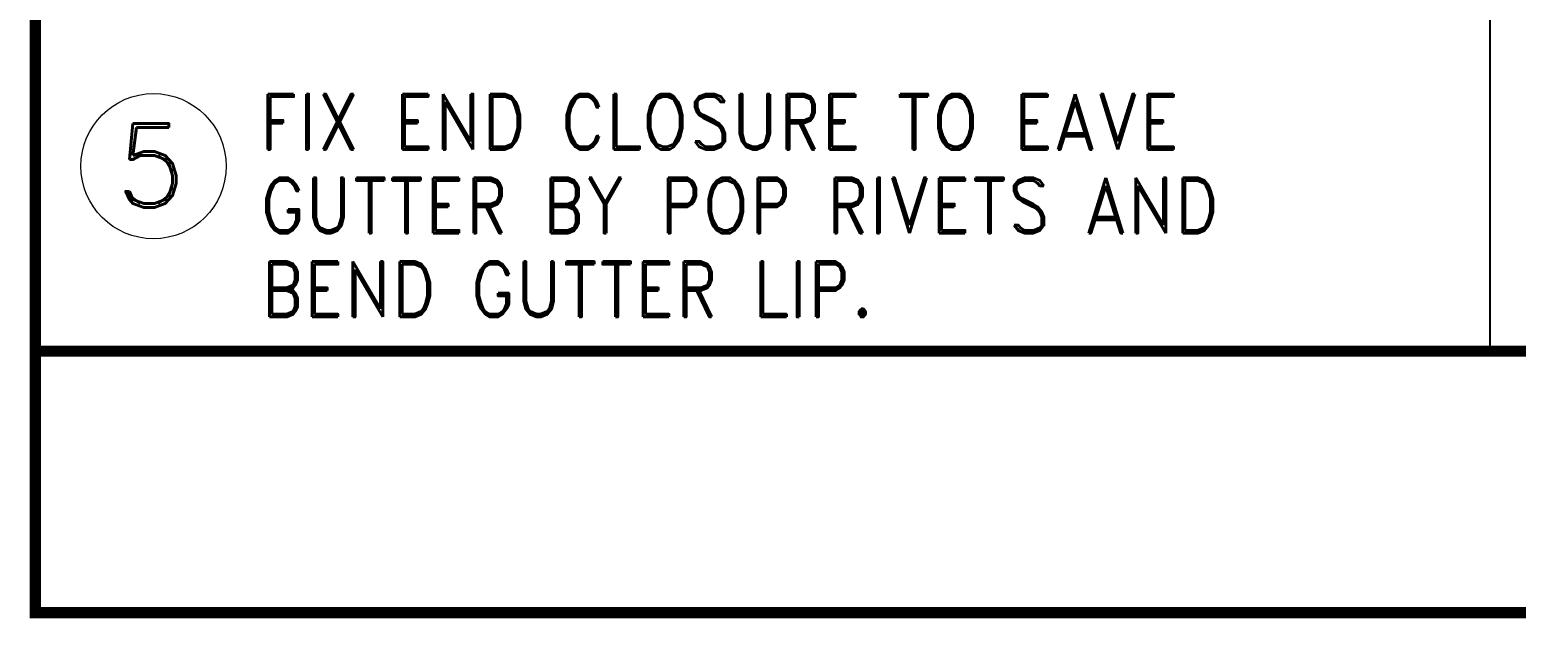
# Model space of a CAD drawing. Header units: millimetres. Extents: x 0 to 2669304, y -3314102 to 0.
# Drawn here: x 2461864 to 2474943, y -3187943 to -3182764 of the extents above; entities that cross this region are included whole.
import ezdxf

# ---------------------------------------------------------------- set-up
doc = ezdxf.new("R2010")
doc.units = ezdxf.units.MM
doc.header["$LTSCALE"] = 0.4
doc.header["$MEASUREMENT"] = 0
doc.layers.add('COL', color=4, linetype='Continuous')
doc.layers.add('M-Purlin', color=213, linetype='Continuous')
doc.layers.add('TEXT', color=7, linetype='Continuous', lineweight=13)
doc.styles.add('ROMAND', font='romand.shx')

msp = doc.modelspace()

# ---------------------------------------------------------------- linework, layer by layer
at = {"layer": 'COL'}
msp.add_line((2474709.571, -3158979.5828), (2474709.571, -3185592.6675), dxfattribs=at)
at = {"layer": 'M-Purlin', "linetype": 'Continuous', "const_width": 98.2504}
msp.add_lwpolyline([(2461913.4555, -3187894.1192), (2539605.6915, -3187894.1192), (2539605.6915, -3158910.2629), (2461913.4555, -3158910.2629)], close=True, dxfattribs=at)
msp.add_lwpolyline([(2461913.4555, -3185592.6675), (2539605.6915, -3185592.6675)], dxfattribs=at)
at = {"layer": 'TEXT'}
msp.add_circle((2462953.5321, -3183964.8988), 638.6273, dxfattribs=at)

# ---------------------------------------------------------------- texts
at = {"layer": 'TEXT', "style": 'ROMAND', "width": 0.9}
for s, p in [('FIX END CLOSURE TO EAVE', (2463884.9408, -3183816.9554)), ('GUTTER BY POP RIVETS AND', (2463892.2924, -3184554.0228)), ('BEND GUTTER LIP.', (2463899.6439, -3185291.0902))]:
    msp.add_text(s, height=487.088652, dxfattribs=at).set_placement(p)
at = {"layer": 'TEXT', "style": 'ROMAND'}
msp.add_text('5', height=736.8777, dxfattribs=at).set_placement((2462614.9177, -3184327.3566))

doc.saveas('drawing.dxf')
